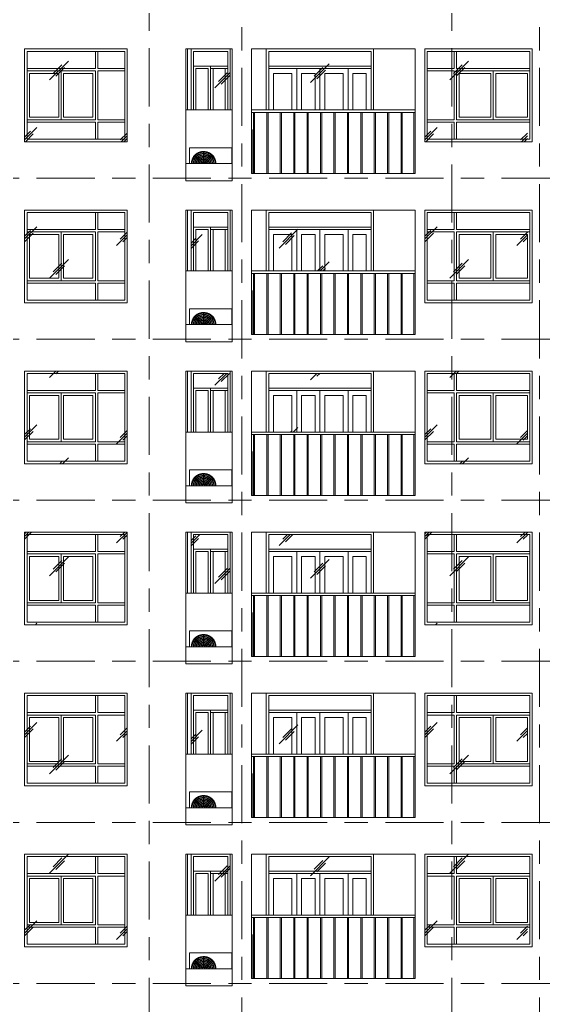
# Model space of a CAD drawing. Header units: millimetres. Extents: x -2100 to 124761, y -10432 to 93550.
# Drawn here: x 22300 to 33025, y 31351 to 51550 of the extents above; entities that cross this region are included whole.
import ezdxf
from ezdxf.xclip import XClip

# ---------------------------------------------------------------- set-up
doc = ezdxf.new("R2010")
doc.units = ezdxf.units.MM
doc.header["$XCLIPFRAME"] = 0
doc.linetypes.add('Centre', pattern=[31.75, 6.35, -4.7625, 15.875, -4.7625])
for name, color, linetype, lineweight in [('CUA', 31, 'Continuous', 9), ('KINH', 152, 'Continuous', 5), ('M-EQPM', 44, 'Continuous', 5), ('NET THAY 1', 41, 'Continuous', 5), ('NET THAY 2', 55, 'Continuous', 5), ('NET-THAY', 2, 'Continuous', 9), ('TRUC', 225, 'Continuous', 5)]:
    doc.layers.add(name, color=color, linetype=linetype, lineweight=lineweight)

# ---------------------------------------------------------------- blocks, each defined once
blk = doc.blocks.new('Railing - 25mm-1425477-MẶT ĐỨNG TRỤC A-Q')
at = {"layer": 'NET THAY 2'}
for p, q in [((30037, 86700), (30037, 87950)), ((30062, 87950), (30062, 86700))]:
    blk.add_line(p, q, dxfattribs=at)
blk = doc.blocks.new('Railing - 25mm-V61-MẶT ĐỨNG TRỤC A-Q')
at = {"layer": 'NET THAY 2'}
blk.add_line((30025, 87600), (30025, 86700), dxfattribs=at)
blk = doc.blocks.new('Railing - 25mm-V62-MẶT ĐỨNG TRỤC A-Q')
at = {"layer": 'NET THAY 2'}
blk.add_line((32775, 86700), (32775, 87950), dxfattribs=at)
blk = doc.blocks.new('Railing - Railing-1821295-MẶT ĐỨNG TRỤC A-Q')
for name, p in [('Railing - 25mm-1425477-MẶT ĐỨNG TRỤC A-Q', (-2950, -64700)), ('Railing - 25mm-1425477-MẶT ĐỨNG TRỤC A-Q', (-2675, -64700)), ('Railing - 25mm-1425477-MẶT ĐỨNG TRỤC A-Q', (-2400, -64700)), ('Railing - 25mm-1425477-MẶT ĐỨNG TRỤC A-Q', (-2125, -64700)), ('Railing - 25mm-1425477-MẶT ĐỨNG TRỤC A-Q', (-1850, -64700)), ('Railing - 25mm-1425477-MẶT ĐỨNG TRỤC A-Q', (-1575, -64700)), ('Railing - 25mm-1425477-MẶT ĐỨNG TRỤC A-Q', (-1300, -64700)), ('Railing - 25mm-1425477-MẶT ĐỨNG TRỤC A-Q', (-1025, -64700)), ('Railing - 25mm-1425477-MẶT ĐỨNG TRỤC A-Q', (-750, -64700)), ('Railing - 25mm-1425477-MẶT ĐỨNG TRỤC A-Q', (-475, -64700)), ('Railing - 25mm-1425477-MẶT ĐỨNG TRỤC A-Q', (-200, -64700)), ('Railing - 25mm-1425477-MẶT ĐỨNG TRỤC A-Q', (75, -64700)), ('Railing - 25mm-V62-MẶT ĐỨNG TRỤC A-Q', (-2400, -64700)), ('Railing - 25mm-V61-MẶT ĐỨNG TRỤC A-Q', (-2950, -64700))]:
    blk.add_blockref(name, p)
blk = doc.blocks.new('CUA LO GIA - DB6-1834140-MẶT ĐỨNG TRỤC A-Q')
at = {"layer": 'CUA'}
for p, q in [((29550, 24500), (27350, 24500)), ((27350, 24050), (27350, 24500)), ((27400, 24450), (27400, 22950)), ((27400, 24450), (29500, 24450)), ((29500, 22950), (29500, 24450)), ((29550, 24500), (29550, 22950)), ((29500, 24150), (27400, 24150)), ((27400, 24150), (27400, 24100)), ((27400, 24100), (29500, 24100)), ((27975, 24100), (27400, 24100)), ((27400, 24100), (27400, 22950)), ((27975, 22950), (27975, 24100)), ((28450, 24100), (28450, 22950)), ((28450, 22950), (28450, 24100)), ((29025, 24100), (29025, 22950)), ((29500, 24100), (29025, 24100)), ((29500, 24100), (29500, 24150)), ((29500, 22950), (29500, 24100)), ((27500, 22950), (27500, 24000)), ((27500, 24000), (27875, 24000)), ((27875, 24000), (27875, 22950)), ((28075, 24000), (28350, 24000)), ((28075, 22950), (28075, 24000)), ((28350, 24000), (28350, 22950)), ((28550, 22950), (28550, 24000)), ((28550, 24000), (28925, 24000)), ((28925, 24000), (28925, 22950)), ((29125, 24000), (29400, 24000)), ((29125, 22950), (29125, 24000)), ((29400, 24000), (29400, 22950))]:
    blk.add_line(p, q, dxfattribs=at)
blk = doc.blocks.new('X-PHONG NGU 2 - X-PHONG NGU 2_Recovery_ 3-1759956-MẶT ĐỨNG TRỤC A-Q')
at = {"layer": 'CUA'}
for p, q in [((30649.889877, 22800), (30649.889877, 24600)), ((31199.889877, 24600), (31199.889877, 24250)), ((31249.889877, 24250), (31249.889877, 24600)), ((32749.889877, 24600), (32749.889877, 22800)), ((31199.889877, 24250), (30649.889877, 24250)), ((30649.889877, 24250), (30649.889877, 24200)), ((32749.889877, 24250), (31249.889877, 24250)), ((32749.889877, 24200), (32749.889877, 24250)), ((30649.889877, 24200), (31199.889877, 24200)), ((31199.889877, 24200), (31199.889877, 23200)), ((31999.889877, 24200), (31249.889877, 24200)), ((31249.889877, 24200), (31249.889877, 23200)), ((31249.889877, 23200), (31249.889877, 24200)), ((31249.889877, 24200), (32749.889877, 24200)), ((31299.889877, 23250), (31299.889877, 24150)), ((31299.889877, 24150), (31949.889877, 24150)), ((31949.889877, 24150), (31949.889877, 23250)), ((31999.889877, 23200), (31999.889877, 24200)), ((32049.889877, 24150), (32699.889877, 24150)), ((32049.889877, 23250), (32049.889877, 24150)), ((32699.889877, 24150), (32699.889877, 23250)), ((31949.889877, 23250), (31299.889877, 23250)), ((32699.889877, 23250), (32049.889877, 23250)), ((31199.889877, 23200), (30649.889877, 23200)), ((30649.889877, 23200), (30649.889877, 23150)), ((30649.889877, 23150), (31199.889877, 23150)), ((31199.889877, 23150), (31199.889877, 22800)), ((31249.889877, 23200), (31999.889877, 23200)), ((32749.889877, 23200), (31249.889877, 23200)), ((31249.889877, 22800), (31249.889877, 23150)), ((31249.889877, 23150), (32749.889877, 23150)), ((32749.889877, 23150), (32749.889877, 23200)), ((30599.889877, 22750), (32799.889877, 22750)), ((32749.889877, 22800), (30649.889877, 22800)), ((31199.889877, 22800), (31249.889877, 22800))]:
    blk.add_line(p, q, dxfattribs=at)
blk = doc.blocks.new('X-PHONG NGU 2 - X-PHONG NGU 2_Recovery_-V107-MẶT ĐỨNG TRỤC A-Q')
at = {"layer": 'CUA'}
for p, q in [((22450, 24450), (22450, 22650)), ((22450, 24450), (24450, 24450)), ((23900, 24450), (23850, 24450)), ((23850, 24100), (23850, 24450)), ((23900, 24450), (23900, 24100)), ((24450, 22650), (24450, 24450)), ((23850, 24100), (22450, 24100)), ((22450, 24100), (22450, 24050)), ((23150, 24050), (22450, 24050)), ((22450, 23050), (22450, 24050)), ((22450, 24050), (23850, 24050)), ((23150, 24050), (23150, 23050)), ((23850, 23050), (23850, 24050)), ((24450, 24100), (23900, 24100)), ((23900, 24050), (23900, 23050)), ((23900, 24050), (24450, 24050)), ((24450, 24100), (24450, 24050)), ((22500, 24000), (22500, 23100)), ((22500, 24000), (23100, 24000)), ((23100, 23100), (23100, 24000)), ((23200, 24000), (23800, 24000)), ((23200, 24000), (23200, 23100)), ((23800, 23100), (23800, 24000)), ((23150, 23050), (22450, 23050)), ((22450, 23050), (23850, 23050)), ((22450, 23000), (22450, 23050)), ((22500, 23100), (23100, 23100)), ((23200, 23100), (23800, 23100)), ((23900, 23050), (24450, 23050)), ((24450, 23050), (24450, 23000)), ((23850, 23000), (22450, 23000)), ((23850, 22650), (23850, 23000)), ((23900, 23000), (23900, 22650)), ((24450, 23000), (23900, 23000)), ((22450, 22650), (24450, 22650)), ((23900, 22650), (23850, 22650))]:
    blk.add_line(p, q, dxfattribs=at)
blk = doc.blocks.new('X-PHONG NGU 1 - X-PHONG NGU 850-1366102-MẶT ĐỨNG TRỤC A-Q')
at = {"layer": 'CUA'}
for p, q in [((25810, 23250), (25810, 24500)), ((26610, 24500), (25810, 24500)), ((25860, 24450), (25860, 23250)), ((25860, 24450), (26560, 24450)), ((26560, 23250), (26560, 24450)), ((26610, 24500), (26610, 23250)), ((26210, 24150), (25860, 24150)), ((25860, 23250), (25860, 24150)), ((25910, 24100), (25910, 23250)), ((25910, 24100), (26160, 24100)), ((26160, 23250), (26160, 24100)), ((26210, 24150), (26210, 23250)), ((26210, 24150), (26560, 24150)), ((26210, 24100), (26560, 24100)), ((26260, 24100), (26510, 24100)), ((26260, 24100), (26260, 23250)), ((26510, 23250), (26510, 24100))]:
    blk.add_line(p, q, dxfattribs=at)
blk = doc.blocks.new('CUA SAN PHOI LUA1 - CUA SAN PHOI LUA 800-1384256-MẶT ĐỨNG TRỤC A-Q')
at = {"layer": 'CUA'}
for q in [(25700, 24550), (25740, 23300)]:
    blk.add_line((25740, 24550), q, dxfattribs=at)
blk = doc.blocks.new('Top Rail Type - Top Rail_Internal_-1821311-MẶT ĐỨNG TRỤC A-Q')
at = {"layer": 'NET THAY 1'}
for p, q in [((30400, 22950), (27050, 22950)), ((27050, 22900), (30400, 22900))]:
    blk.add_line(p, q, dxfattribs=at)
blk = doc.blocks.new('ALB-AC MAY LANH - Generic _Without Brackets_-1836009-MẶT ĐỨNG TRỤC A-Q')
at = {"layer": 'M-EQPM'}
for p, q in [((25778, 22525), (26648, 22525)), ((25778, 22200), (25778, 22525)), ((26067, 22438), (26067, 22227)), ((26069, 22438), (26067, 22438)), ((26069, 22227), (26069, 22438)), ((26648, 22525), (26648, 22200)), ((25899, 22368), (25897, 22366)), ((25897, 22366), (26046, 22218)), ((26047, 22219), (25899, 22368)), ((26046, 22218), (26047, 22219)), ((26067, 22227), (26069, 22227)), ((26237, 22368), (26088, 22219)), ((26088, 22219), (26090, 22218)), ((26090, 22218), (26238, 22366)), ((26238, 22366), (26237, 22368))]:
    blk.add_line(p, q, dxfattribs=at)
at = {"layer": 'M-EQPM', "flags": 128}
for points in [[(26319, 22200), (26319, 22208), (26318, 22218), (26317, 22228), (26316, 22237), (26314, 22247), (26312, 22257), (26309, 22267), (26306, 22276), (26303, 22286), (26299, 22295), (26295, 22304), (26290, 22313), (26286, 22322), (26280, 22331), (26275, 22339), (26269, 22347), (26263, 22355), (26257, 22363), (26250, 22370), (26243, 22378), (26235, 22384), (26228, 22391), (26220, 22397), (26212, 22403), (26203, 22409), (26195, 22414), (26186, 22419), (26177, 22423), (26168, 22428), (26159, 22431), (26149, 22435), (26140, 22438), (26130, 22441), (26120, 22443), (26110, 22445), (26101, 22446), (26091, 22447), (26081, 22448), (26071, 22448), (26060, 22448), (26050, 22448), (26040, 22447), (26031, 22446), (26021, 22444), (26011, 22442), (26001, 22439), (25991, 22437), (25982, 22433), (25973, 22430), (25963, 22426), (25954, 22421), (25945, 22417), (25937, 22412), (25928, 22406), (25920, 22400), (25912, 22394), (25904, 22388), (25897, 22381), (25890, 22374), (25883, 22367), (25876, 22360), (25870, 22352), (25864, 22344), (25858, 22335), (25853, 22327), (25848, 22318), (25843, 22309), (25839, 22300), (25835, 22291), (25831, 22282), (25828, 22272), (25825, 22262), (25823, 22253), (25821, 22243), (25819, 22233), (25818, 22223), (25817, 22213), (25817, 22203), (25817, 22200)], [(26319, 22200), (26319, 22208), (26318, 22218), (26317, 22228), (26316, 22237), (26314, 22247), (26312, 22257), (26309, 22267), (26306, 22276), (26303, 22286), (26299, 22295), (26295, 22304), (26290, 22313), (26286, 22322), (26280, 22331), (26275, 22339), (26269, 22347), (26263, 22355), (26257, 22363), (26250, 22370), (26243, 22378), (26235, 22384), (26228, 22391), (26220, 22397), (26212, 22403), (26203, 22409), (26195, 22414), (26186, 22419), (26177, 22423), (26168, 22428), (26159, 22431), (26149, 22435), (26140, 22438), (26130, 22441), (26120, 22443), (26110, 22445), (26101, 22446), (26091, 22447), (26081, 22448), (26071, 22448), (26060, 22448), (26050, 22448), (26040, 22447), (26031, 22446), (26021, 22444), (26011, 22442), (26001, 22439), (25991, 22437), (25982, 22433), (25973, 22430), (25963, 22426), (25954, 22421), (25945, 22417), (25937, 22412), (25928, 22406), (25920, 22400), (25912, 22394), (25904, 22388), (25897, 22381), (25890, 22374), (25883, 22367), (25876, 22360), (25870, 22352), (25864, 22344), (25858, 22335), (25853, 22327), (25848, 22318), (25843, 22309), (25839, 22300), (25835, 22291), (25831, 22282), (25828, 22272), (25825, 22262), (25823, 22253), (25821, 22243), (25819, 22233), (25818, 22223), (25817, 22213), (25817, 22203), (25817, 22200)], [(26319, 22200), (26319, 22208), (26318, 22218), (26317, 22228), (26316, 22237), (26314, 22247), (26312, 22257), (26309, 22267), (26306, 22276), (26303, 22286), (26299, 22295), (26295, 22304), (26290, 22313), (26286, 22322), (26280, 22331), (26275, 22339), (26269, 22347), (26263, 22355), (26257, 22363), (26250, 22370), (26243, 22378), (26235, 22384), (26228, 22391), (26220, 22397), (26212, 22403), (26203, 22409), (26195, 22414), (26186, 22419), (26177, 22423), (26168, 22428), (26159, 22431), (26149, 22435), (26140, 22438), (26130, 22441), (26120, 22443), (26110, 22445), (26101, 22446), (26091, 22447), (26081, 22448), (26071, 22448), (26060, 22448), (26050, 22448), (26040, 22447), (26031, 22446), (26021, 22444), (26011, 22442), (26001, 22439), (25991, 22437), (25982, 22433), (25973, 22430), (25963, 22426), (25954, 22421), (25945, 22417), (25937, 22412), (25928, 22406), (25920, 22400), (25912, 22394), (25904, 22388), (25897, 22381), (25890, 22374), (25883, 22367), (25876, 22360), (25870, 22352), (25864, 22344), (25858, 22335), (25853, 22327), (25848, 22318), (25843, 22309), (25839, 22300), (25835, 22291), (25831, 22282), (25828, 22272), (25825, 22262), (25823, 22253), (25821, 22243), (25819, 22233), (25818, 22223), (25817, 22213), (25817, 22203), (25817, 22200)], [(26319, 22200), (26319, 22208), (26318, 22218), (26317, 22228), (26316, 22237), (26314, 22247), (26312, 22257), (26309, 22267), (26306, 22276), (26303, 22286), (26299, 22295), (26295, 22304), (26290, 22313), (26286, 22322), (26280, 22331), (26275, 22339), (26269, 22347), (26263, 22355), (26257, 22363), (26250, 22370), (26243, 22378), (26235, 22384), (26228, 22391), (26220, 22397), (26212, 22403), (26203, 22409), (26195, 22414), (26186, 22419), (26177, 22423), (26168, 22428), (26159, 22431), (26149, 22435), (26140, 22438), (26130, 22441), (26120, 22443), (26110, 22445), (26101, 22446), (26091, 22447), (26081, 22448), (26071, 22448), (26060, 22448), (26050, 22448), (26040, 22447), (26031, 22446), (26021, 22444), (26011, 22442), (26001, 22439), (25991, 22437), (25982, 22433), (25973, 22430), (25963, 22426), (25954, 22421), (25945, 22417), (25937, 22412), (25928, 22406), (25920, 22400), (25912, 22394), (25904, 22388), (25897, 22381), (25890, 22374), (25883, 22367), (25876, 22360), (25870, 22352), (25864, 22344), (25858, 22335), (25853, 22327), (25848, 22318), (25843, 22309), (25839, 22300), (25835, 22291), (25831, 22282), (25828, 22272), (25825, 22262), (25823, 22253), (25821, 22243), (25819, 22233), (25818, 22223), (25817, 22213), (25817, 22203), (25817, 22200)], [(26319, 22200), (26319, 22208), (26318, 22218), (26317, 22228), (26316, 22237), (26314, 22247), (26312, 22257), (26309, 22267), (26306, 22276), (26303, 22286), (26299, 22295), (26295, 22304), (26290, 22313), (26286, 22322), (26280, 22331), (26275, 22339), (26269, 22347), (26263, 22355), (26257, 22363), (26250, 22370), (26243, 22378), (26235, 22384), (26228, 22391), (26220, 22397), (26212, 22403), (26203, 22409), (26195, 22414), (26186, 22419), (26177, 22423), (26168, 22428), (26159, 22431), (26149, 22435), (26140, 22438), (26130, 22441), (26120, 22443), (26110, 22445), (26101, 22446), (26091, 22447), (26081, 22448), (26071, 22448), (26060, 22448), (26050, 22448), (26040, 22447), (26031, 22446), (26021, 22444), (26011, 22442), (26001, 22439), (25991, 22437), (25982, 22433), (25973, 22430), (25963, 22426), (25954, 22421), (25945, 22417), (25937, 22412), (25928, 22406), (25920, 22400), (25912, 22394), (25904, 22388), (25897, 22381), (25890, 22374), (25883, 22367), (25876, 22360), (25870, 22352), (25864, 22344), (25858, 22335), (25853, 22327), (25848, 22318), (25843, 22309), (25839, 22300), (25835, 22291), (25831, 22282), (25828, 22272), (25825, 22262), (25823, 22253), (25821, 22243), (25819, 22233), (25818, 22223), (25817, 22213), (25817, 22203), (25817, 22200)], [(26319, 22200), (26319, 22208), (26318, 22218), (26317, 22228), (26316, 22237), (26314, 22247), (26312, 22257), (26309, 22267), (26306, 22276), (26303, 22286), (26299, 22295), (26295, 22304), (26290, 22313), (26286, 22322), (26280, 22331), (26275, 22339), (26269, 22347), (26263, 22355), (26257, 22363), (26250, 22370), (26243, 22378), (26235, 22384), (26228, 22391), (26220, 22397), (26212, 22403), (26203, 22409), (26195, 22414), (26186, 22419), (26177, 22423), (26168, 22428), (26159, 22431), (26149, 22435), (26140, 22438), (26130, 22441), (26120, 22443), (26110, 22445), (26101, 22446), (26091, 22447), (26081, 22448), (26071, 22448), (26060, 22448), (26050, 22448), (26040, 22447), (26031, 22446), (26021, 22444), (26011, 22442), (26001, 22439), (25991, 22437), (25982, 22433), (25973, 22430), (25963, 22426), (25954, 22421), (25945, 22417), (25937, 22412), (25928, 22406), (25920, 22400), (25912, 22394), (25904, 22388), (25897, 22381), (25890, 22374), (25883, 22367), (25876, 22360), (25870, 22352), (25864, 22344), (25858, 22335), (25853, 22327), (25848, 22318), (25843, 22309), (25839, 22300), (25835, 22291), (25831, 22282), (25828, 22272), (25825, 22262), (25823, 22253), (25821, 22243), (25819, 22233), (25818, 22223), (25817, 22213), (25817, 22203), (25817, 22200)], [(26319, 22200), (26319, 22208), (26318, 22218), (26317, 22228), (26316, 22237), (26314, 22247), (26312, 22257), (26309, 22267), (26306, 22276), (26303, 22286), (26299, 22295), (26295, 22304), (26290, 22313), (26286, 22322), (26280, 22331), (26275, 22339), (26269, 22347), (26263, 22355), (26257, 22363), (26250, 22370), (26243, 22378), (26235, 22384), (26228, 22391), (26220, 22397), (26212, 22403), (26203, 22409), (26195, 22414), (26186, 22419), (26177, 22423), (26168, 22428), (26159, 22431), (26149, 22435), (26140, 22438), (26130, 22441), (26120, 22443), (26110, 22445), (26101, 22446), (26091, 22447), (26081, 22448), (26071, 22448), (26060, 22448), (26050, 22448), (26040, 22447), (26031, 22446), (26021, 22444), (26011, 22442), (26001, 22439), (25991, 22437), (25982, 22433), (25973, 22430), (25963, 22426), (25954, 22421), (25945, 22417), (25937, 22412), (25928, 22406), (25920, 22400), (25912, 22394), (25904, 22388), (25897, 22381), (25890, 22374), (25883, 22367), (25876, 22360), (25870, 22352), (25864, 22344), (25858, 22335), (25853, 22327), (25848, 22318), (25843, 22309), (25839, 22300), (25835, 22291), (25831, 22282), (25828, 22272), (25825, 22262), (25823, 22253), (25821, 22243), (25819, 22233), (25818, 22223), (25817, 22213), (25817, 22203), (25817, 22200)], [(26319, 22200), (26319, 22208), (26318, 22218), (26317, 22228), (26316, 22237), (26314, 22247), (26312, 22257), (26309, 22267), (26306, 22276), (26303, 22286), (26299, 22295), (26295, 22304), (26290, 22313), (26286, 22322), (26280, 22331), (26275, 22339), (26269, 22347), (26263, 22355), (26257, 22363), (26250, 22370), (26243, 22378), (26235, 22384), (26228, 22391), (26220, 22397), (26212, 22403), (26203, 22409), (26195, 22414), (26186, 22419), (26177, 22423), (26168, 22428), (26159, 22431), (26149, 22435), (26140, 22438), (26130, 22441), (26120, 22443), (26110, 22445), (26101, 22446), (26091, 22447), (26081, 22448), (26071, 22448), (26060, 22448), (26050, 22448), (26040, 22447), (26031, 22446), (26021, 22444), (26011, 22442), (26001, 22439), (25991, 22437), (25982, 22433), (25973, 22430), (25963, 22426), (25954, 22421), (25945, 22417), (25937, 22412), (25928, 22406), (25920, 22400), (25912, 22394), (25904, 22388), (25897, 22381), (25890, 22374), (25883, 22367), (25876, 22360), (25870, 22352), (25864, 22344), (25858, 22335), (25853, 22327), (25848, 22318), (25843, 22309), (25839, 22300), (25835, 22291), (25831, 22282), (25828, 22272), (25825, 22262), (25823, 22253), (25821, 22243), (25819, 22233), (25818, 22223), (25817, 22213), (25817, 22203), (25817, 22200)], [(25819, 22200), (25819, 22207), (25820, 22217), (25821, 22227), (25822, 22237), (25824, 22247), (25826, 22257), (25829, 22266), (25831, 22276), (25835, 22285), (25838, 22294), (25843, 22304), (25847, 22312), (25852, 22321), (25857, 22330), (25862, 22338), (25868, 22346), (25874, 22354), (25881, 22362), (25887, 22369), (25894, 22376), (25902, 22383), (25909, 22389), (25917, 22396), (25925, 22401), (25933, 22407), (25942, 22412), (25950, 22417), (25959, 22422), (25968, 22426), (25978, 22430), (25987, 22433), (25996, 22436), (26006, 22439), (26016, 22441), (26026, 22443), (26035, 22444), (26045, 22445), (26055, 22446), (26065, 22446), (26075, 22446), (26085, 22446), (26095, 22445), (26105, 22444), (26115, 22442), (26124, 22440), (26134, 22438), (26144, 22435), (26153, 22431), (26162, 22428), (26171, 22424), (26180, 22420), (26189, 22415), (26198, 22410), (26206, 22405), (26214, 22399), (26222, 22393), (26230, 22386), (26237, 22380), (26245, 22373), (26251, 22366), (26258, 22358), (26264, 22350), (26270, 22343), (26276, 22334), (26281, 22326), (26286, 22317), (26291, 22308), (26295, 22299), (26299, 22290), (26302, 22281), (26306, 22271), (26308, 22262), (26311, 22252), (26313, 22242), (26314, 22233), (26316, 22223), (26316, 22213), (26317, 22203), (26317, 22200)], [(26309, 22200), (26309, 22207), (26308, 22217), (26307, 22226), (26306, 22236), (26304, 22245), (26302, 22255), (26299, 22264), (26297, 22273), (26293, 22282), (26290, 22291), (26286, 22300), (26282, 22309), (26277, 22317), (26272, 22326), (26267, 22334), (26261, 22341), (26255, 22349), (26249, 22356), (26243, 22364), (26236, 22370), (26229, 22377), (26221, 22383), (26214, 22389), (26206, 22395), (26198, 22400), (26190, 22405), (26181, 22410), (26173, 22414), (26164, 22418), (26155, 22422), (26146, 22425), (26137, 22428), (26128, 22431), (26118, 22433), (26109, 22435), (26099, 22436), (26090, 22438), (26080, 22438), (26070, 22438), (26061, 22438), (26051, 22438), (26042, 22437), (26032, 22436), (26023, 22434), (26013, 22432), (26004, 22430), (25994, 22427), (25985, 22424), (25976, 22420), (25968, 22417), (25959, 22412), (25950, 22408), (25942, 22403), (25934, 22398), (25926, 22392), (25918, 22387), (25911, 22380), (25904, 22374), (25897, 22367), (25890, 22360), (25884, 22353), (25878, 22346), (25872, 22338), (25866, 22330), (25861, 22322), (25857, 22313), (25852, 22305), (25848, 22296), (25844, 22287), (25841, 22278), (25838, 22269), (25835, 22260), (25833, 22250), (25831, 22241), (25829, 22232), (25828, 22222), (25827, 22212), (25827, 22203), (25827, 22200)], [(25829, 22200), (25829, 22207), (25830, 22217), (25831, 22226), (25832, 22236), (25834, 22245), (25836, 22254), (25838, 22264), (25841, 22273), (25844, 22282), (25848, 22291), (25852, 22299), (25856, 22308), (25860, 22316), (25865, 22324), (25871, 22332), (25876, 22340), (25882, 22348), (25888, 22355), (25895, 22362), (25901, 22369), (25908, 22375), (25916, 22382), (25923, 22388), (25931, 22393), (25939, 22399), (25947, 22404), (25955, 22408), (25964, 22413), (25972, 22417), (25981, 22420), (25990, 22424), (25999, 22426), (26009, 22429), (26018, 22431), (26027, 22433), (26037, 22434), (26046, 22436), (26056, 22436), (26065, 22436), (26075, 22436), (26084, 22436), (26094, 22435), (26103, 22434), (26113, 22432), (26122, 22430), (26131, 22428), (26141, 22425), (26150, 22422), (26159, 22419), (26167, 22415), (26176, 22411), (26184, 22406), (26193, 22401), (26201, 22396), (26208, 22391), (26216, 22385), (26223, 22379), (26231, 22373), (26237, 22366), (26244, 22359), (26250, 22352), (26256, 22344), (26262, 22337), (26268, 22329), (26273, 22321), (26277, 22312), (26282, 22304), (26286, 22295), (26290, 22286), (26293, 22278), (26296, 22268), (26299, 22259), (26301, 22250), (26303, 22241), (26304, 22231), (26306, 22222), (26306, 22212), (26307, 22203), (26307, 22200)], [(25936, 22409), (25942, 22412), (25950, 22417), (25959, 22422), (25968, 22426), (25978, 22430), (25987, 22433), (25996, 22436), (26006, 22439), (26016, 22441), (26026, 22443), (26035, 22444), (26045, 22445), (26055, 22446), (26065, 22446), (26075, 22446), (26085, 22446), (26095, 22445), (26105, 22444), (26115, 22442), (26124, 22440), (26134, 22438), (26144, 22435), (26153, 22431), (26162, 22428), (26171, 22424), (26180, 22420), (26188, 22416)], [(25936, 22409), (25942, 22412), (25950, 22417), (25959, 22422), (25968, 22426), (25978, 22430), (25987, 22433), (25996, 22436), (26006, 22439), (26016, 22441), (26026, 22443), (26035, 22444), (26045, 22445), (26055, 22446), (26065, 22446), (26075, 22446), (26085, 22446), (26095, 22445), (26105, 22444), (26115, 22442), (26124, 22440), (26134, 22438), (26144, 22435), (26153, 22431), (26162, 22428), (26171, 22424), (26180, 22420), (26188, 22416)], [(25936, 22409), (25942, 22412), (25950, 22417), (25959, 22422), (25968, 22426), (25978, 22430), (25987, 22433), (25996, 22436), (26006, 22439), (26016, 22441), (26026, 22443), (26035, 22444), (26045, 22445), (26055, 22446), (26065, 22446), (26075, 22446), (26085, 22446), (26095, 22445), (26105, 22444), (26115, 22442), (26124, 22440), (26134, 22438), (26144, 22435), (26153, 22431), (26162, 22428), (26171, 22424), (26180, 22420), (26188, 22416)], [(25936, 22409), (25942, 22412), (25950, 22417), (25959, 22422), (25968, 22426), (25978, 22430), (25987, 22433), (25996, 22436), (26006, 22439), (26016, 22441), (26026, 22443), (26035, 22444), (26045, 22445), (26055, 22446), (26065, 22446), (26075, 22446), (26085, 22446), (26095, 22445), (26105, 22444), (26115, 22442), (26124, 22440), (26134, 22438), (26144, 22435), (26153, 22431), (26162, 22428), (26171, 22424), (26180, 22420), (26188, 22416)], [(25936, 22409), (25942, 22412), (25950, 22417), (25959, 22422), (25968, 22426), (25978, 22430), (25987, 22433), (25996, 22436), (26006, 22439), (26016, 22441), (26026, 22443), (26035, 22444), (26045, 22445), (26055, 22446), (26065, 22446), (26075, 22446), (26085, 22446), (26095, 22445), (26105, 22444), (26115, 22442), (26124, 22440), (26134, 22438), (26144, 22435), (26153, 22431), (26162, 22428), (26171, 22424), (26180, 22420), (26188, 22416)], [(25936, 22409), (25942, 22412), (25950, 22417), (25959, 22422), (25968, 22426), (25978, 22430), (25987, 22433), (25996, 22436), (26006, 22439), (26016, 22441), (26026, 22443), (26035, 22444), (26045, 22445), (26055, 22446), (26065, 22446), (26075, 22446), (26085, 22446), (26095, 22445), (26105, 22444), (26115, 22442), (26124, 22440), (26134, 22438), (26144, 22435), (26153, 22431), (26162, 22428), (26171, 22424), (26180, 22420), (26188, 22416)], [(25936, 22409), (25942, 22412), (25950, 22417), (25959, 22422), (25968, 22426), (25978, 22430), (25987, 22433), (25996, 22436), (26006, 22439), (26016, 22441), (26026, 22443), (26035, 22444), (26045, 22445), (26055, 22446), (26065, 22446), (26075, 22446), (26085, 22446), (26095, 22445), (26105, 22444), (26115, 22442), (26124, 22440), (26134, 22438), (26144, 22435), (26153, 22431), (26162, 22428), (26171, 22424), (26180, 22420), (26188, 22416)], [(25819, 22200), (25819, 22207), (25820, 22217), (25821, 22227), (25822, 22237), (25824, 22247), (25826, 22257), (25829, 22266), (25831, 22276), (25835, 22285), (25838, 22294), (25843, 22304), (25847, 22312), (25852, 22321), (25857, 22330), (25862, 22338), (25868, 22346), (25874, 22354), (25881, 22362), (25887, 22369), (25894, 22376), (25902, 22383), (25909, 22389), (25917, 22396), (25925, 22401), (25930, 22405)], [(25819, 22200), (25819, 22207), (25820, 22217), (25821, 22227), (25822, 22237), (25824, 22247), (25826, 22257), (25829, 22266), (25831, 22276), (25835, 22285), (25838, 22294), (25843, 22304), (25847, 22312), (25852, 22321), (25857, 22330), (25862, 22338), (25868, 22346), (25874, 22354), (25881, 22362), (25887, 22369), (25894, 22376), (25902, 22383), (25909, 22389), (25917, 22396), (25925, 22401), (25930, 22405)], [(25819, 22200), (25819, 22207), (25820, 22217), (25821, 22227), (25822, 22237), (25824, 22247), (25826, 22257), (25829, 22266), (25831, 22276), (25835, 22285), (25838, 22294), (25843, 22304), (25847, 22312), (25852, 22321), (25857, 22330), (25862, 22338), (25868, 22346), (25874, 22354), (25881, 22362), (25887, 22369), (25894, 22376), (25902, 22383), (25909, 22389), (25917, 22396), (25925, 22401), (25930, 22405)], [(25819, 22200), (25819, 22207), (25820, 22217), (25821, 22227), (25822, 22237), (25824, 22247), (25826, 22257), (25829, 22266), (25831, 22276), (25835, 22285), (25838, 22294), (25843, 22304), (25847, 22312), (25852, 22321), (25857, 22330), (25862, 22338), (25868, 22346), (25874, 22354), (25881, 22362), (25887, 22369), (25894, 22376), (25902, 22383), (25909, 22389), (25917, 22396), (25925, 22401), (25930, 22405)], [(25819, 22200), (25819, 22207), (25820, 22217), (25821, 22227), (25822, 22237), (25824, 22247), (25826, 22257), (25829, 22266), (25831, 22276), (25835, 22285), (25838, 22294), (25843, 22304), (25847, 22312), (25852, 22321), (25857, 22330), (25862, 22338), (25868, 22346), (25874, 22354), (25881, 22362), (25887, 22369), (25894, 22376), (25902, 22383), (25909, 22389), (25917, 22396), (25925, 22401), (25930, 22405)], [(25819, 22200), (25819, 22207), (25820, 22217), (25821, 22227), (25822, 22237), (25824, 22247), (25826, 22257), (25829, 22266), (25831, 22276), (25835, 22285), (25838, 22294), (25843, 22304), (25847, 22312), (25852, 22321), (25857, 22330), (25862, 22338), (25868, 22346), (25874, 22354), (25881, 22362), (25887, 22369), (25894, 22376), (25902, 22383), (25909, 22389), (25917, 22396), (25925, 22401), (25930, 22405)], [(25819, 22200), (25819, 22207), (25820, 22217), (25821, 22227), (25822, 22237), (25824, 22247), (25826, 22257), (25829, 22266), (25831, 22276), (25835, 22285), (25838, 22294), (25843, 22304), (25847, 22312), (25852, 22321), (25857, 22330), (25862, 22338), (25868, 22346), (25874, 22354), (25881, 22362), (25887, 22369), (25894, 22376), (25902, 22383), (25909, 22389), (25917, 22396), (25925, 22401), (25930, 22405)], [(26279, 22200), (26279, 22206), (26278, 22214), (26277, 22223), (26276, 22231), (26275, 22239), (26273, 22248), (26271, 22256), (26268, 22264), (26265, 22272), (26262, 22280), (26259, 22287), (26255, 22295), (26251, 22302), (26247, 22310), (26242, 22317), (26237, 22324), (26232, 22330), (26226, 22337), (26221, 22343), (26215, 22349), (26209, 22355), (26202, 22360), (26196, 22365), (26189, 22370), (26182, 22375), (26175, 22379), (26167, 22384), (26160, 22387), (26152, 22391), (26144, 22394), (26136, 22397), (26128, 22400), (26120, 22402), (26112, 22404), (26104, 22405), (26095, 22407), (26087, 22408), (26079, 22408), (26070, 22408), (26062, 22408), (26053, 22408), (26045, 22407), (26036, 22406), (26028, 22405), (26020, 22403), (26012, 22401), (26004, 22398), (25996, 22396), (25988, 22393), (25980, 22389), (25972, 22386), (25965, 22382), (25958, 22377), (25951, 22373), (25944, 22368), (25937, 22363), (25930, 22358), (25924, 22352), (25918, 22346), (25912, 22340), (25907, 22334), (25901, 22327), (25896, 22320), (25892, 22313), (25887, 22306), (25883, 22299), (25879, 22291), (25875, 22284), (25872, 22276), (25869, 22268), (25866, 22260), (25864, 22252), (25862, 22244), (25860, 22236), (25859, 22227), (25858, 22219), (25857, 22210), (25857, 22202)], [(25859, 22200), (25859, 22206), (25859, 22214), (25860, 22223), (25861, 22231), (25863, 22239), (25865, 22247), (25867, 22255), (25869, 22263), (25872, 22271), (25875, 22279), (25879, 22287), (25882, 22294), (25886, 22301), (25891, 22309), (25895, 22316), (25900, 22322), (25905, 22329), (25911, 22335), (25916, 22341), (25922, 22347), (25928, 22353), (25935, 22359), (25941, 22364), (25948, 22369), (25955, 22373), (25962, 22378), (25969, 22382), (25977, 22386), (25984, 22389), (25992, 22392), (26000, 22395), (26008, 22398), (26016, 22400), (26024, 22402), (26032, 22403), (26041, 22405), (26049, 22406), (26057, 22406), (26066, 22406), (26074, 22406), (26082, 22406), (26091, 22405), (26099, 22404), (26107, 22403), (26115, 22401), (26123, 22399), (26131, 22397), (26139, 22394), (26147, 22391), (26155, 22388), (26162, 22384), (26170, 22380), (26177, 22376), (26184, 22371), (26191, 22366), (26197, 22361), (26204, 22356), (26210, 22351), (26216, 22345), (26222, 22339), (26227, 22332), (26233, 22326), (26238, 22319), (26242, 22312), (26247, 22305), (26251, 22298), (26255, 22291), (26259, 22283), (26262, 22275), (26265, 22268), (26267, 22260), (26270, 22252), (26272, 22243), (26273, 22235), (26275, 22227), (26276, 22219), (26276, 22210), (26277, 22202)], [(26249, 22200), (26249, 22205), (26248, 22212), (26248, 22219), (26247, 22226), (26245, 22233), (26244, 22241), (26242, 22248), (26240, 22254), (26237, 22261), (26235, 22268), (26232, 22275), (26228, 22281), (26225, 22287), (26221, 22294), (26217, 22300), (26213, 22306), (26209, 22311), (26204, 22317), (26199, 22322), (26194, 22327), (26189, 22332), (26183, 22337), (26177, 22342), (26172, 22346), (26166, 22350), (26159, 22354), (26153, 22357), (26147, 22360), (26140, 22363), (26133, 22366), (26127, 22369), (26120, 22371), (26113, 22373), (26106, 22374), (26099, 22376), (26091, 22377), (26084, 22378), (26077, 22378), (26070, 22378), (26063, 22378), (26055, 22378), (26048, 22377), (26041, 22376), (26034, 22375), (26027, 22374), (26020, 22372), (26013, 22370), (26006, 22368), (25999, 22365), (25993, 22362), (25986, 22359), (25980, 22356), (25973, 22352), (25967, 22348), (25961, 22344), (25956, 22339), (25950, 22335), (25945, 22330), (25939, 22325), (25934, 22320), (25930, 22314), (25925, 22309), (25921, 22303), (25917, 22297), (25913, 22291), (25909, 22285), (25906, 22278), (25903, 22272), (25900, 22265), (25897, 22258), (25895, 22251), (25893, 22244), (25891, 22237), (25890, 22230), (25889, 22223), (25888, 22216), (25887, 22209), (25887, 22201)], [(25889, 22200), (25889, 22205), (25889, 22212), (25890, 22219), (25891, 22226), (25892, 22233), (25894, 22240), (25896, 22247), (25898, 22254), (25900, 22261), (25903, 22267), (25906, 22274), (25909, 22280), (25912, 22286), (25916, 22293), (25920, 22299), (25924, 22304), (25929, 22310), (25933, 22316), (25938, 22321), (25943, 22326), (25948, 22331), (25954, 22335), (25959, 22340), (25965, 22344), (25971, 22348), (25977, 22352), (25983, 22355), (25990, 22359), (25996, 22362), (26003, 22364), (26010, 22367), (26017, 22369), (26023, 22371), (26030, 22373), (26037, 22374), (26044, 22375), (26052, 22376), (26059, 22376), (26066, 22376), (26073, 22376), (26080, 22376), (26087, 22375), (26094, 22375), (26101, 22373), (26108, 22372), (26115, 22370), (26122, 22368), (26129, 22366), (26136, 22363), (26142, 22360), (26149, 22357), (26155, 22354), (26161, 22350), (26167, 22346), (26173, 22342), (26179, 22338), (26184, 22333), (26190, 22329), (26195, 22324), (26200, 22318), (26205, 22313), (26209, 22307), (26213, 22302), (26217, 22296), (26221, 22290), (26225, 22284), (26228, 22277), (26231, 22271), (26234, 22264), (26236, 22257), (26239, 22251), (26241, 22244), (26242, 22237), (26244, 22230), (26245, 22223), (26246, 22216), (26246, 22209), (26247, 22201)], [(26219, 22200), (26219, 22204), (26218, 22210), (26218, 22216), (26217, 22222), (26216, 22227), (26215, 22233), (26213, 22239), (26211, 22245), (26209, 22251), (26207, 22256), (26204, 22262), (26202, 22267), (26199, 22273), (26196, 22278), (26192, 22283), (26189, 22288), (26185, 22292), (26181, 22297), (26177, 22302), (26173, 22306), (26169, 22310), (26164, 22314), (26159, 22318), (26154, 22321), (26149, 22325), (26144, 22328), (26139, 22331), (26134, 22333), (26128, 22336), (26123, 22338), (26117, 22340), (26111, 22342), (26105, 22344), (26099, 22345), (26093, 22346), (26088, 22347), (26082, 22348), (26075, 22348), (26069, 22348), (26063, 22348), (26057, 22348), (26051, 22348), (26045, 22347), (26039, 22346), (26034, 22345), (26028, 22343), (26022, 22341), (26016, 22339), (26011, 22337), (26005, 22335), (26000, 22332), (25994, 22329), (25989, 22326), (25984, 22323), (25979, 22320), (25974, 22316), (25969, 22312), (25965, 22308), (25961, 22304), (25956, 22299), (25952, 22295), (25949, 22290), (25945, 22285), (25942, 22280), (25938, 22275), (25935, 22270), (25933, 22265), (25930, 22259), (25928, 22254), (25926, 22248), (25924, 22242), (25922, 22237), (25921, 22231), (25919, 22225), (25918, 22219), (25918, 22213), (25917, 22207), (25917, 22201)], [(25919, 22200), (25919, 22203), (25919, 22209), (25920, 22215), (25921, 22221), (25922, 22227), (25923, 22233), (25925, 22239), (25926, 22244), (25928, 22250), (25931, 22256), (25933, 22261), (25936, 22266), (25939, 22272), (25942, 22277), (25945, 22282), (25948, 22286), (25952, 22291), (25956, 22296), (25960, 22300), (25964, 22304), (25968, 22308), (25973, 22312), (25978, 22316), (25982, 22320), (25987, 22323), (25992, 22326), (25998, 22329), (26003, 22332), (26008, 22334), (26014, 22336), (26019, 22338), (26025, 22340), (26031, 22342), (26037, 22343), (26043, 22344), (26048, 22345), (26054, 22346), (26060, 22346), (26066, 22346), (26072, 22346), (26078, 22346), (26084, 22346), (26090, 22345), (26096, 22344), (26102, 22343), (26107, 22341), (26113, 22339), (26119, 22338), (26124, 22335), (26130, 22333), (26135, 22330), (26140, 22328), (26146, 22325), (26151, 22321), (26156, 22318), (26160, 22314), (26165, 22311), (26169, 22307), (26174, 22302), (26178, 22298), (26182, 22294), (26185, 22289), (26189, 22284), (26192, 22279), (26196, 22274), (26198, 22269), (26201, 22264), (26204, 22258), (26206, 22253), (26208, 22247), (26210, 22242), (26212, 22236), (26213, 22230), (26214, 22224), (26215, 22219), (26216, 22213), (26217, 22207), (26217, 22201)], [(26189, 22200), (26189, 22202), (26188, 22207), (26188, 22212), (26187, 22217), (26186, 22222), (26185, 22226), (26184, 22231), (26183, 22236), (26181, 22240), (26179, 22245), (26177, 22249), (26175, 22253), (26173, 22258), (26170, 22262), (26168, 22266), (26165, 22270), (26162, 22274), (26159, 22277), (26156, 22281), (26152, 22284), (26149, 22288), (26145, 22291), (26141, 22294), (26137, 22297), (26133, 22299), (26129, 22302), (26125, 22304), (26121, 22306), (26116, 22308), (26112, 22310), (26107, 22312), (26103, 22313), (26098, 22315), (26093, 22316), (26088, 22317), (26084, 22317), (26079, 22318), (26074, 22318), (26069, 22318), (26064, 22318), (26059, 22318), (26055, 22318), (26050, 22317), (26045, 22316), (26040, 22315), (26036, 22314), (26031, 22313), (26026, 22311), (26022, 22309), (26017, 22308), (26013, 22305), (26009, 22303), (26005, 22301), (26001, 22298), (25997, 22295), (25993, 22292), (25989, 22289), (25985, 22286), (25982, 22283), (25979, 22279), (25975, 22276), (25972, 22272), (25969, 22268), (25967, 22264), (25964, 22260), (25962, 22256), (25959, 22251), (25957, 22247), (25956, 22243), (25954, 22238), (25952, 22233), (25951, 22229), (25950, 22224), (25949, 22219), (25948, 22215), (25947, 22210), (25947, 22205), (25947, 22200)], [(25949, 22202), (25949, 22207), (25950, 22212), (25950, 22216), (25951, 22221), (25952, 22226), (25953, 22230), (25955, 22235), (25956, 22239), (25958, 22244), (25960, 22248), (25962, 22252), (25965, 22257), (25967, 22261), (25970, 22265), (25972, 22269), (25975, 22272), (25978, 22276), (25982, 22279), (25985, 22283), (25988, 22286), (25992, 22289), (25996, 22292), (26000, 22295), (26004, 22298), (26008, 22300), (26012, 22302), (26016, 22305), (26020, 22307), (26025, 22308), (26029, 22310), (26034, 22312), (26038, 22313), (26043, 22314), (26048, 22315), (26052, 22315), (26057, 22316), (26062, 22316), (26067, 22316), (26071, 22316), (26076, 22316), (26081, 22316), (26086, 22315), (26090, 22314), (26095, 22313), (26099, 22312), (26104, 22311), (26109, 22309), (26113, 22308), (26117, 22306), (26122, 22304), (26126, 22301), (26130, 22299), (26134, 22296), (26138, 22294), (26142, 22291), (26145, 22288), (26149, 22285), (26152, 22281), (26156, 22278), (26159, 22274), (26162, 22271), (26165, 22267), (26167, 22263), (26170, 22259), (26172, 22255), (26174, 22250), (26176, 22246), (26178, 22242), (26180, 22237), (26181, 22233), (26183, 22228), (26184, 22224), (26185, 22219), (26186, 22214), (26186, 22210), (26187, 22205), (26187, 22200)], [(26159, 22201), (26159, 22205), (26158, 22208), (26158, 22212), (26157, 22216), (26156, 22219), (26155, 22223), (26154, 22226), (26153, 22230), (26152, 22233), (26150, 22236), (26149, 22240), (26147, 22243), (26145, 22246), (26143, 22249), (26141, 22252), (26139, 22255), (26136, 22258), (26134, 22260), (26131, 22263), (26129, 22265), (26126, 22268), (26123, 22270), (26120, 22272), (26117, 22274), (26114, 22276), (26111, 22278), (26107, 22279), (26104, 22281), (26101, 22282), (26097, 22284), (26094, 22285), (26090, 22286), (26087, 22286), (26083, 22287), (26080, 22288), (26076, 22288), (26072, 22288), (26069, 22288), (26065, 22288), (26062, 22288), (26058, 22288), (26054, 22287), (26051, 22287), (26047, 22286), (26044, 22285), (26040, 22284), (26037, 22283), (26033, 22282), (26030, 22280), (26027, 22279), (26023, 22277), (26020, 22275), (26017, 22273), (26014, 22271), (26011, 22269), (26009, 22267), (26006, 22264), (26003, 22262), (26001, 22259), (25998, 22256), (25996, 22253), (25994, 22250), (25992, 22247), (25990, 22244), (25988, 22241), (25986, 22238), (25985, 22235), (25983, 22231), (25982, 22228), (25981, 22225), (25980, 22221), (25979, 22218), (25978, 22214), (25978, 22210), (25977, 22207), (25977, 22203), (25977, 22200)], [(25979, 22201), (25979, 22205), (25979, 22208), (25980, 22212), (25981, 22215), (25981, 22219), (25982, 22222), (25983, 22225), (25985, 22229), (25986, 22232), (25987, 22235), (25989, 22239), (25991, 22242), (25992, 22245), (25994, 22248), (25996, 22251), (25999, 22253), (26001, 22256), (26003, 22259), (26006, 22261), (26008, 22264), (26011, 22266), (26014, 22268), (26017, 22270), (26020, 22272), (26023, 22274), (26026, 22276), (26029, 22278), (26032, 22279), (26036, 22280), (26039, 22282), (26042, 22283), (26046, 22284), (26049, 22285), (26053, 22285), (26056, 22286), (26060, 22286), (26063, 22286), (26067, 22286), (26070, 22286), (26074, 22286), (26078, 22286), (26081, 22286), (26085, 22285), (26088, 22284), (26091, 22283), (26095, 22282), (26098, 22281), (26102, 22280), (26105, 22278), (26108, 22277), (26111, 22275), (26114, 22273), (26117, 22271), (26120, 22269), (26123, 22267), (26126, 22265), (26128, 22263), (26131, 22260), (26133, 22258), (26136, 22255), (26138, 22252), (26140, 22249), (26142, 22246), (26144, 22243), (26146, 22240), (26148, 22237), (26149, 22234), (26150, 22231), (26152, 22227), (26153, 22224), (26154, 22221), (26155, 22217), (26155, 22214), (26156, 22210), (26156, 22207), (26157, 22203), (26157, 22200)], [(26129, 22200), (26129, 22202), (26128, 22205), (26128, 22207), (26128, 22210), (26127, 22212), (26126, 22214), (26126, 22217), (26125, 22219), (26124, 22221), (26123, 22223), (26122, 22226), (26121, 22228), (26120, 22230), (26118, 22232), (26117, 22234), (26115, 22236), (26114, 22238), (26112, 22240), (26110, 22241), (26109, 22243), (26107, 22245), (26105, 22246), (26103, 22247), (26101, 22249), (26099, 22250), (26097, 22251), (26094, 22252), (26092, 22253), (26090, 22254), (26088, 22255), (26085, 22256), (26083, 22257), (26081, 22257), (26078, 22258), (26076, 22258), (26073, 22258), (26071, 22258), (26068, 22258), (26066, 22258), (26064, 22258), (26061, 22258), (26059, 22258), (26056, 22257), (26054, 22257), (26052, 22256), (26049, 22256), (26047, 22255), (26045, 22254), (26042, 22253), (26040, 22252), (26038, 22251), (26036, 22250), (26034, 22248), (26032, 22247), (26030, 22245), (26028, 22244), (26026, 22242), (26025, 22240), (26023, 22239), (26021, 22237), (26020, 22235), (26018, 22233), (26017, 22231), (26016, 22229), (26014, 22227), (26013, 22225), (26012, 22222), (26011, 22220), (26010, 22218), (26010, 22216), (26009, 22213), (26008, 22211), (26008, 22209), (26007, 22206), (26007, 22204), (26007, 22201)], [(26009, 22202), (26009, 22205), (26010, 22207), (26010, 22209), (26011, 22212), (26011, 22214), (26012, 22216), (26013, 22218), (26013, 22220), (26014, 22223), (26015, 22225), (26017, 22227), (26018, 22229), (26019, 22231), (26021, 22233), (26022, 22235), (26023, 22236), (26025, 22238), (26027, 22240), (26028, 22241), (26030, 22243), (26032, 22244), (26034, 22246), (26036, 22247), (26038, 22248), (26040, 22250), (26042, 22251), (26044, 22252), (26046, 22252), (26049, 22253), (26051, 22254), (26053, 22255), (26055, 22255), (26058, 22256), (26060, 22256), (26062, 22256), (26065, 22256), (26067, 22256), (26070, 22256), (26072, 22256), (26074, 22256), (26077, 22256), (26079, 22255), (26081, 22255), (26084, 22254), (26086, 22254), (26088, 22253), (26090, 22252), (26092, 22251), (26095, 22250), (26097, 22249), (26099, 22248), (26101, 22247), (26103, 22245), (26104, 22244), (26106, 22242), (26108, 22241), (26110, 22239), (26111, 22237), (26113, 22236), (26114, 22234), (26116, 22232), (26117, 22230), (26118, 22228), (26120, 22226), (26121, 22224), (26122, 22222), (26123, 22219), (26123, 22217), (26124, 22215), (26125, 22213), (26125, 22210), (26126, 22208), (26126, 22206), (26127, 22203), (26127, 22201)], [(26099, 22200), (26099, 22201), (26098, 22202), (26098, 22204), (26098, 22205), (26098, 22206), (26097, 22207), (26097, 22208), (26096, 22210), (26096, 22211), (26095, 22212), (26095, 22213), (26094, 22214), (26093, 22215), (26093, 22216), (26092, 22217), (26091, 22218), (26090, 22219), (26089, 22220), (26089, 22221), (26088, 22221), (26087, 22222), (26086, 22223), (26085, 22224), (26084, 22224), (26082, 22225), (26081, 22225), (26080, 22226), (26079, 22226), (26078, 22227), (26077, 22227), (26076, 22228), (26074, 22228), (26073, 22228), (26072, 22228), (26071, 22228), (26069, 22228), (26068, 22228), (26067, 22228), (26066, 22228), (26064, 22228), (26063, 22228), (26062, 22228), (26061, 22228), (26060, 22227), (26058, 22227), (26057, 22227), (26056, 22226), (26055, 22226), (26054, 22225), (26053, 22225), (26052, 22224), (26051, 22223), (26050, 22223), (26049, 22222), (26048, 22221), (26047, 22220), (26046, 22219), (26045, 22218), (26044, 22218), (26043, 22217), (26043, 22216), (26042, 22215), (26041, 22213), (26041, 22212), (26040, 22211), (26040, 22210), (26039, 22209), (26039, 22208), (26038, 22207), (26038, 22206), (26038, 22204), (26037, 22203), (26037, 22202), (26037, 22201), (26037, 22199)], [(26039, 22200), (26039, 22201), (26039, 22202), (26039, 22203), (26040, 22204), (26040, 22206), (26040, 22207), (26041, 22208), (26041, 22209), (26042, 22210), (26042, 22211), (26043, 22212), (26043, 22213), (26044, 22214), (26045, 22215), (26045, 22216), (26046, 22217), (26047, 22217), (26048, 22218), (26048, 22219), (26049, 22220), (26050, 22221), (26051, 22221), (26052, 22222), (26053, 22223), (26054, 22223), (26055, 22224), (26056, 22224), (26057, 22225), (26058, 22225), (26060, 22225), (26061, 22226), (26062, 22226), (26063, 22226), (26064, 22226), (26065, 22226), (26066, 22226), (26068, 22226), (26069, 22226), (26070, 22226), (26071, 22226), (26072, 22226), (26073, 22226), (26074, 22226), (26076, 22225), (26077, 22225), (26078, 22225), (26079, 22224), (26080, 22224), (26081, 22223), (26082, 22223), (26083, 22222), (26084, 22222), (26085, 22221), (26086, 22220), (26087, 22220), (26088, 22219), (26088, 22218), (26089, 22217), (26090, 22216), (26091, 22215), (26091, 22214), (26092, 22213), (26093, 22212), (26093, 22211), (26094, 22210), (26094, 22209), (26095, 22208), (26095, 22207), (26096, 22206), (26096, 22205), (26096, 22204), (26096, 22203), (26097, 22202), (26097, 22200)], [(26194, 22412), (26198, 22410), (26206, 22405), (26214, 22399), (26222, 22393), (26230, 22386), (26237, 22380), (26245, 22373), (26251, 22366), (26258, 22358), (26264, 22350), (26270, 22343), (26276, 22334), (26281, 22326), (26286, 22317), (26291, 22308), (26295, 22299), (26299, 22290), (26302, 22281), (26306, 22271), (26308, 22262), (26311, 22252), (26313, 22242), (26314, 22233), (26316, 22223), (26316, 22213), (26317, 22203), (26317, 22200)], [(26194, 22412), (26198, 22410), (26206, 22405), (26214, 22399), (26222, 22393), (26230, 22386), (26237, 22380), (26245, 22373), (26251, 22366), (26258, 22358), (26264, 22350), (26270, 22343), (26276, 22334), (26281, 22326), (26286, 22317), (26291, 22308), (26295, 22299), (26299, 22290), (26302, 22281), (26306, 22271), (26308, 22262), (26311, 22252), (26313, 22242), (26314, 22233), (26316, 22223), (26316, 22213), (26317, 22203), (26317, 22200)], [(26194, 22412), (26198, 22410), (26206, 22405), (26214, 22399), (26222, 22393), (26230, 22386), (26237, 22380), (26245, 22373), (26251, 22366), (26258, 22358), (26264, 22350), (26270, 22343), (26276, 22334), (26281, 22326), (26286, 22317), (26291, 22308), (26295, 22299), (26299, 22290), (26302, 22281), (26306, 22271), (26308, 22262), (26311, 22252), (26313, 22242), (26314, 22233), (26316, 22223), (26316, 22213), (26317, 22203), (26317, 22200)], [(26194, 22412), (26198, 22410), (26206, 22405), (26214, 22399), (26222, 22393), (26230, 22386), (26237, 22380), (26245, 22373), (26251, 22366), (26258, 22358), (26264, 22350), (26270, 22343), (26276, 22334), (26281, 22326), (26286, 22317), (26291, 22308), (26295, 22299), (26299, 22290), (26302, 22281), (26306, 22271), (26308, 22262), (26311, 22252), (26313, 22242), (26314, 22233), (26316, 22223), (26316, 22213), (26317, 22203), (26317, 22200)], [(26194, 22412), (26198, 22410), (26206, 22405), (26214, 22399), (26222, 22393), (26230, 22386), (26237, 22380), (26245, 22373), (26251, 22366), (26258, 22358), (26264, 22350), (26270, 22343), (26276, 22334), (26281, 22326), (26286, 22317), (26291, 22308), (26295, 22299), (26299, 22290), (26302, 22281), (26306, 22271), (26308, 22262), (26311, 22252), (26313, 22242), (26314, 22233), (26316, 22223), (26316, 22213), (26317, 22203), (26317, 22200)], [(26194, 22412), (26198, 22410), (26206, 22405), (26214, 22399), (26222, 22393), (26230, 22386), (26237, 22380), (26245, 22373), (26251, 22366), (26258, 22358), (26264, 22350), (26270, 22343), (26276, 22334), (26281, 22326), (26286, 22317), (26291, 22308), (26295, 22299), (26299, 22290), (26302, 22281), (26306, 22271), (26308, 22262), (26311, 22252), (26313, 22242), (26314, 22233), (26316, 22223), (26316, 22213), (26317, 22203), (26317, 22200)], [(26194, 22412), (26198, 22410), (26206, 22405), (26214, 22399), (26222, 22393), (26230, 22386), (26237, 22380), (26245, 22373), (26251, 22366), (26258, 22358), (26264, 22350), (26270, 22343), (26276, 22334), (26281, 22326), (26286, 22317), (26291, 22308), (26295, 22299), (26299, 22290), (26302, 22281), (26306, 22271), (26308, 22262), (26311, 22252), (26313, 22242), (26314, 22233), (26316, 22223), (26316, 22213), (26317, 22203), (26317, 22200)]]:
    blk.add_lwpolyline(points, dxfattribs=at)
at = {"layer": 'M-EQPM'}
for radius, start, end in [(249, 0.5801, 179.4199), (249, 0.5801, 179.4199), (249, 0.5801, 179.4199), (249, 0.5801, 179.4199), (249, 0.5801, 179.4199), (249, 0.5801, 179.4199), (249, 0.5801, 179.4199), (249, 0.5801, 179.4199), (239, 0.6044, 179.3956), (241, 20.9119, 159.0881), (241, 45.2382, 134.7618), (239, 90.2418, 134.7598), (251, 60.4089, 121.8937), (251, 60.4089, 121.8937), (251, 60.4089, 121.8937), (251, 60.4089, 121.8937), (251, 60.4089, 121.8937), (251, 60.4089, 121.8937), (251, 60.4089, 121.8937), (251, 60.4089, 121.8937), (239, 45.2402, 89.7582), (251, 123.6381, 179.4245), (251, 123.6381, 179.4245), (251, 123.6381, 179.4245), (251, 123.6381, 179.4245), (251, 123.6381, 179.4245), (251, 123.6381, 179.4245), (251, 123.6381, 179.4245), (251, 123.6381, 179.4245), (241, 161.3043, 174.3645), (241, 161.3043, 174.3645), (239, 135.2402, 173.5714), (241, 135.2382, 159.0881), (211, 88.2824, 171.1447), (209, 0.6921, 179.3079), (181, 114.6291, 179.1995), (179, 0.8094, 179.1906), (151, 169.5027, 179.0384), (149, 0.9745, 179.0255), (151, 154.4464, 169.2407), (151, 141.7224, 153.9315), (121, 137.2785, 178.7965), (119, 1.2237, 178.7763), (151, 138.2799, 141.1336), (151, 125.2829, 137.9222), (91, 1.6065, 178.3935), (89, 1.6426, 178.3574), (121, 119.3921, 136.5524), (151, 71.8446, 124.6399), (181, 83.9238, 112.4693), (61, 2.4289, 177.5711), (59, 2.5112, 177.4888), (121, 101.5167, 118.6807), (31, 4.9393, 175.0607), (29, 5.2799, 174.7201), (121, 1.2035, 100.7998), (211, 74.4424, 87.3265), (181, 0.8005, 80.9329), (151, 38.8664, 71.1534), (211, 8.8553, 73.1174), (151, 10.7593, 38.2776), (251, 0.5755, 59.5569), (251, 0.5755, 59.5569), (251, 0.5755, 59.5569), (251, 0.5755, 59.5569), (251, 0.5755, 59.5569), (251, 0.5755, 59.5569), (251, 0.5755, 59.5569), (251, 0.5755, 59.5569), (151, 0.9616, 10.4973), (239, 6.4286, 44.7598), (241, 20.9119, 44.7618), (241, 5.6355, 18.6957), (241, 5.6355, 18.6957), (241, 174.8041, 179.4006), (241, 174.8041, 179.4006), (239, 176.1643, 179.3956), (211, 174.2344, 179.3145), (211, 0.6855, 5.7656), (239, 0.6044, 3.8357), (241, 0.5994, 5.1959), (241, 0.5994, 5.1959)]:
    blk.add_arc((26068, 22198), radius, start, end, dxfattribs=at)
blk = doc.blocks.new('A$C26D738F4')
at = {"layer": 'KINH'}
h = blk.add_hatch(dxfattribs=at)
h.set_pattern_fill('FP_11', color=256, style=0, pattern_type=2)
h.set_pattern_definition([(45.204, (916.8, -14048.4), (0.002, 2032), [252.7, -2610.8]), (45.204, (862, -13993.3), (0.002, 2032), [252.7, -2610.8]), (45.204, (786.7, -14124.3), (0.002, 2032), [544.27, -2319.24]), (45.204, (-455.1, -12687), (0.002, 2032), [252.7, -2610.8]), (45.204, (-509.9, -12631.8), (0.002, 2032), [252.7, -2610.8]), (45.204, (-585.2, -12762.9), (0.002, 2032), [544.27, -2319.24])])
h.paths.add_polyline_path([(16137, -2650), (16137, -750), (14037, -750), (14037, -2650)])
h = blk.add_hatch(dxfattribs=at)
h.set_pattern_fill('FP_11', color=256, style=0, pattern_type=2)
h.set_pattern_definition([(45.204, (9116.8, -14048.4), (0.002, 2032), [252.7, -2610.8]), (45.204, (9062, -13993.3), (0.002, 2032), [252.7, -2610.8]), (45.204, (8986.7, -14124.3), (0.002, 2032), [544.27, -2319.24]), (45.204, (7744.8, -12687), (0.002, 2032), [252.7, -2610.8]), (45.204, (7690, -12631.8), (0.002, 2032), [252.7, -2610.8]), (45.204, (7614.7, -12762.9), (0.002, 2032), [544.27, -2319.24])])
h.paths.add_polyline_path([(24337, -2650), (24337, -750), (22237, -750), (22237, -2650)])
h = blk.add_hatch(dxfattribs=at)
h.set_pattern_fill('FP_11', color=256, style=0, pattern_type=2)
h.set_pattern_definition([(45.204, (3772, -13995.6), (0.002, 2032), [252.7, -2610.8]), (45.204, (3717.3, -13940.5), (0.002, 2032), [252.7, -2610.8]), (45.204, (3642, -14071.5), (0.002, 2032), [544.27, -2319.24]), (45.204, (2400.1, -12634.2), (0.002, 2032), [252.7, -2610.8]), (45.204, (2345.3, -12579), (0.002, 2032), [252.7, -2610.8]), (45.204, (2270, -12710), (0.002, 2032), [544.27, -2319.24])])
h.paths.add_polyline_path([(19387, -2600), (19387, -1400), (17187, -1400), (17187, -2600)])
h = blk.add_hatch(dxfattribs=at)
h.set_pattern_fill('FP_11', color=256, style=0, pattern_type=2)
h.set_pattern_definition([(45.204, (5730.4, -13886.3), (0.002, 2032), [252.7, -2610.8]), (45.204, (5675.7, -13831.1), (0.002, 2032), [252.7, -2610.8]), (45.204, (5600.3, -13962.2), (0.002, 2032), [544.27, -2319.24]), (45.204, (4358.5, -12524.9), (0.002, 2032), [252.7, -2610.8]), (45.204, (4303.7, -12469.7), (0.002, 2032), [252.7, -2610.8]), (45.204, (4228.4, -12600.7), (0.002, 2032), [544.27, -2319.24])])
h.paths.add_polyline_path([(20927, -2600), (20927, -1400), (20127, -1400), (20127, -2600)])
at = {"layer": 'CUA'}
blk.add_lwpolyline([(16137, -2650), (13937, -2650), (13937, -750), (16137, -750)], close=True, dxfattribs=at)
for points in [[(19387, -2650), (19387, -1400)], [(16087, -2600), (13987, -2600)]]:
    blk.add_lwpolyline(points, dxfattribs=at)
at = {"layer": 'NET THAY 2'}
blk.add_line((20087, -2650), (21037, -2650), dxfattribs=at)
at = {"layer": 'NET-THAY'}
for p, q in [((21037, 50), (20087, 50)), ((21037, 50), (20087, 50)), ((21037, 50), (21037, -2650)), ((16337, -100), (16337, -2650)), ((16337, -100), (19687, -100)), ((20087, -300), (21037, -300)), ((22237, -2650), (22237, -750)), ((22237, -750), (24337, -750)), ((24337, -750), (24337, -2650)), ((20087, -1400), (21037, -1400)), ((20127, -2600), (20127, -1400)), ((20927, -1400), (20927, -2600)), ((24337, -2650), (22237, -2650))]:
    blk.add_line(p, q, dxfattribs=at)
for points in [[(20087, 50), (20087, -2650)], [(19687, -100), (19687, -2650), (16337, -2650)]]:
    blk.add_lwpolyline(points, dxfattribs=at)
at = {"layer": 'CUA', "rotation": 180}
for name, p in [('X-PHONG NGU 2 - X-PHONG NGU 2_Recovery_ 3-1759956-MẶT ĐỨNG TRỤC A-Q', (46737, 22000)), ('X-PHONG NGU 2 - X-PHONG NGU 2_Recovery_-V107-MẶT ĐỨNG TRỤC A-Q', (46737, 21850)), ('X-PHONG NGU 1 - X-PHONG NGU 850-1366102-MẶT ĐỨNG TRỤC A-Q', (46737, 21850)), ('CUA SAN PHOI LUA1 - CUA SAN PHOI LUA 800-1384256-MẶT ĐỨNG TRỤC A-Q', (46737, 21900))]:
    blk.add_blockref(name, p, dxfattribs=at)
at = {"layer": 'CUA'}
ref = blk.add_blockref('CUA LO GIA - DB6-1834140-MẶT ĐỨNG TRỤC A-Q', (46737, 21850), dxfattribs=dict(at, rotation=180))
XClip(ref).set_block_clipping_path([(27225.2046827646, 23250.0000000015), (29617.8751431563, 24500.0000000003)])
at = {"layer": 'M-EQPM', "rotation": 180}
blk.add_blockref('ALB-AC MAY LANH - Generic _Without Brackets_-1836009-MẶT ĐỨNG TRỤC A-Q', (46737, 21900), dxfattribs=at)
at = {"layer": 'NET THAY 1', "rotation": 180}
for name, p in [('Railing - Railing-1821295-MẶT ĐỨNG TRỤC A-Q', (46737, 21900)), ('Top Rail Type - Top Rail_Internal_-1821311-MẶT ĐỨNG TRỤC A-Q', (46737, 21550))]:
    blk.add_blockref(name, p, dxfattribs=at)

msp = doc.modelspace()

# ---------------------------------------------------------------- linework, layer by layer
at = {"layer": 'TRUC', "linetype": 'Centre', "ltscale": 75}
for p, q in [((24949.9, -5827.8), (24949.9, 93540.4)), ((26849.9, -3849.3), (26849.9, 93540.4)), ((31149.9, -5827.8), (31149.9, 93540.4)), ((32949.9, -3849.3), (32949.9, 93540.4)), ((-2000.1, 48300), (44599.9, 48300)), ((-2000.1, 45000), (44599.9, 45000)), ((-2000.1, 41700), (44599.9, 41700)), ((-2000.1, 38400), (44599.9, 38400)), ((-2000.1, 35100), (44599.9, 35100)), ((-2000.1, 31800), (44599.9, 31800))]:
    msp.add_line(p, q, dxfattribs=at)

# ---------------------------------------------------------------- block references
at = {"layer": 'NET-THAY', "rotation": 180}
for p in [(46736.8, 48300), (46736.8, 45000), (46736.8, 41700), (46736.8, 38400), (46736.8, 35100), (46736.8, 31800)]:
    msp.add_blockref('A$C26D738F4', p, dxfattribs=at)

doc.saveas('drawing.dxf')
